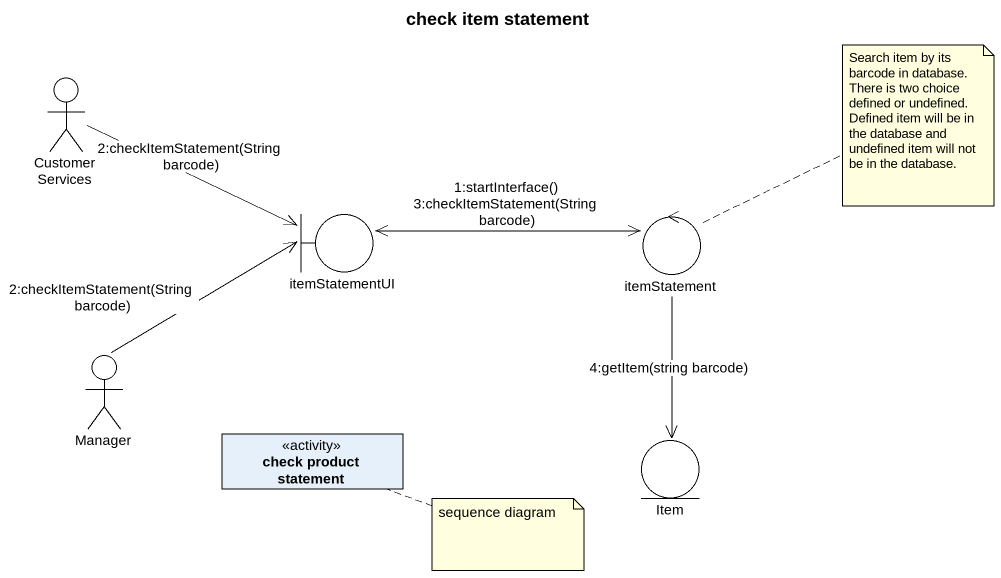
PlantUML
@startuml
title check item statement
allowmixing
hide circle
hide empty members
actor "Customer Services" as Customer_Services
boundary itemStatementUI
control itemStatement
actor Manager
class "check product statement" as check_product_statement <<activity>>
entity Item
Customer_Services -right-> itemStatementUI : 2:checkItemStatement(String barcode)
itemStatementUI <-right-> itemStatement : 1:startInterface() 3:checkItemStatement(String barcode)
itemStatement --> Item : 4:getItem(string barcode)
Manager -up-> itemStatementUI : 2:checkItemStatement(String barcode)
note right of itemStatement : Search item by its barcode in database. There is two choice defined or undefined. Defined item will be in the database and undefined item will not be in the database.
note right of check_product_statement : sequence diagram
@enduml
